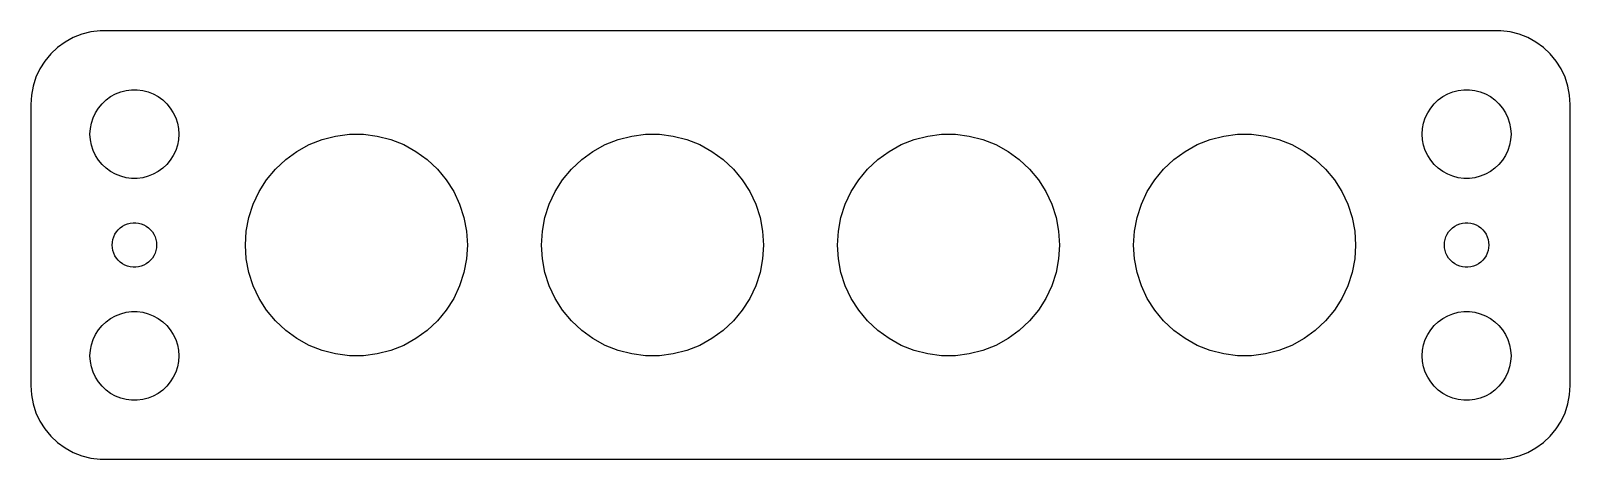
# Model space of a CAD drawing. Header units: metres. Extents: x -52 to 52, y 25 to 53.
import ezdxf

# ---------------------------------------------------------------- set-up
doc = ezdxf.new("R2010")
doc.units = ezdxf.units.M

msp = doc.modelspace()

# ---------------------------------------------------------------- linework, layer by layer
for p, q in [((-48.5451, 53.2553), (-49.1289, 53.0241)), ((-47.9369, 53.4114), (-48.5451, 53.2553)), ((-47.3139, 53.4901), (-47.9369, 53.4114)), ((47.3139, 53.4901), (-47.3139, 53.4901)), ((47.9369, 53.4114), (47.3139, 53.4901)), ((48.5451, 53.2553), (47.9369, 53.4114)), ((49.1289, 53.0241), (48.5451, 53.2553)), ((-50.1871, 52.3526), (-50.6448, 51.9227)), ((-49.6791, 52.7216), (-50.1871, 52.3526)), ((-49.1289, 53.0241), (-49.6791, 52.7216)), ((49.6791, 52.7216), (49.1289, 53.0241)), ((50.1871, 52.3526), (49.6791, 52.7216)), ((50.6448, 51.9227), (50.1871, 52.3526)), ((-51.0451, 51.4389), (-51.3815, 50.9088)), ((-50.6448, 51.9227), (-51.0451, 51.4389)), ((51.0451, 51.4389), (50.6448, 51.9227)), ((51.3815, 50.9088), (51.0451, 51.4389)), ((-51.6489, 50.3406), (-51.8429, 49.7434)), ((-51.3815, 50.9088), (-51.6489, 50.3406)), ((51.6489, 50.3406), (51.3815, 50.9088)), ((51.8429, 49.7434), (51.6489, 50.3406)), ((-51.9606, 49.1267), (-52, 48.5)), ((-51.8429, 49.7434), (-51.9606, 49.1267)), ((-46.9123, 48.8115), (-46.6075, 49.033)), ((-46.6075, 49.033), (-46.2773, 49.2145)), ((-46.2773, 49.2145), (-45.927, 49.3532)), ((-45.927, 49.3532), (-45.5621, 49.4469)), ((-45.5621, 49.4469), (-45.1884, 49.4941)), ((-45.1884, 49.4941), (-44.8116, 49.4941)), ((-44.8116, 49.4941), (-44.4379, 49.4469)), ((-44.4379, 49.4469), (-44.0729, 49.3532)), ((-44.0729, 49.3532), (-43.7227, 49.2145)), ((-43.7227, 49.2145), (-43.3925, 49.033)), ((-43.3925, 49.033), (-43.0877, 48.8115)), ((43.0877, 48.8115), (43.3925, 49.033)), ((43.3925, 49.033), (43.7227, 49.2145)), ((43.7227, 49.2145), (44.0729, 49.3532)), ((44.0729, 49.3532), (44.4379, 49.4469)), ((44.4379, 49.4469), (44.8116, 49.4941)), ((44.8116, 49.4941), (45.1884, 49.4941)), ((45.1884, 49.4941), (45.5621, 49.4469)), ((45.5621, 49.4469), (45.927, 49.3532)), ((45.927, 49.3532), (46.2773, 49.2145)), ((46.2773, 49.2145), (46.6075, 49.033)), ((46.6075, 49.033), (46.9123, 48.8115)), ((51.9606, 49.1267), (51.8429, 49.7434)), ((52, 48.5), (51.9606, 49.1267)), ((-52, 48.5), (-52, 29.5)), ((-47.7893, 47.6044), (-47.6289, 47.9453)), ((-47.6289, 47.9453), (-47.427, 48.2634)), ((-47.427, 48.2634), (-47.1869, 48.5536)), ((-47.1869, 48.5536), (-46.9123, 48.8115)), ((-43.0877, 48.8115), (-42.8131, 48.5536)), ((-42.8131, 48.5536), (-42.5729, 48.2634)), ((-42.5729, 48.2634), (-42.3711, 47.9453)), ((-42.3711, 47.9453), (-42.2107, 47.6044)), ((42.2107, 47.6044), (42.3711, 47.9453)), ((42.3711, 47.9453), (42.5729, 48.2634)), ((42.5729, 48.2634), (42.8131, 48.5536)), ((42.8131, 48.5536), (43.0877, 48.8115)), ((46.9123, 48.8115), (47.1869, 48.5536)), ((47.1869, 48.5536), (47.427, 48.2634)), ((47.427, 48.2634), (47.6289, 47.9453)), ((47.6289, 47.9453), (47.7893, 47.6044)), ((52, 29.5), (52, 48.5)), ((-48, 46.5), (-47.9763, 46.876)), ((-47.9763, 46.876), (-47.9057, 47.2461)), ((-47.9057, 47.2461), (-47.7893, 47.6044)), ((-42.2107, 47.6044), (-42.0942, 47.2461)), ((-42.0942, 47.2461), (-42.0237, 46.876)), ((-42.0237, 46.876), (-42, 46.5)), ((42, 46.5), (42.0237, 46.876)), ((42.0237, 46.876), (42.0942, 47.2461)), ((42.0942, 47.2461), (42.2107, 47.6044)), ((47.7893, 47.6044), (47.9057, 47.2461)), ((47.9057, 47.2461), (47.9763, 46.876)), ((47.9763, 46.876), (48, 46.5)), ((-47.9763, 46.124), (-48, 46.5)), ((-47.9057, 45.7539), (-47.9763, 46.124)), ((-42.0237, 46.124), (-42.0942, 45.7539)), ((-42, 46.5), (-42.0237, 46.124)), ((-34.0187, 45.3325), (-33.1933, 45.7862)), ((-33.1933, 45.7862), (-32.3176, 46.1329)), ((-32.3176, 46.1329), (-31.4053, 46.3671)), ((-31.4053, 46.3671), (-30.4709, 46.4852)), ((-30.4709, 46.4852), (-29.5291, 46.4852)), ((-29.5291, 46.4852), (-28.5946, 46.3671)), ((-28.5946, 46.3671), (-27.6824, 46.1329)), ((-27.6824, 46.1329), (-26.8067, 45.7862)), ((-26.8067, 45.7862), (-25.9813, 45.3325)), ((-14.0187, 45.3325), (-13.1933, 45.7862)), ((-13.1933, 45.7862), (-12.3176, 46.1329)), ((-12.3176, 46.1329), (-11.4053, 46.3671)), ((-11.4053, 46.3671), (-10.4709, 46.4852)), ((-10.4709, 46.4852), (-9.52907, 46.4852)), ((-9.52907, 46.4852), (-8.59464, 46.3671)), ((-8.59464, 46.3671), (-7.68236, 46.1329)), ((-7.68236, 46.1329), (-6.80664, 45.7862)), ((-6.80664, 45.7862), (-5.98129, 45.3325)), ((5.98129, 45.3325), (6.80664, 45.7862)), ((6.80664, 45.7862), (7.68236, 46.1329)), ((7.68236, 46.1329), (8.59464, 46.3671)), ((8.59464, 46.3671), (9.52907, 46.4852)), ((9.52907, 46.4852), (10.4709, 46.4852)), ((10.4709, 46.4852), (11.4053, 46.3671)), ((11.4053, 46.3671), (12.3176, 46.1329)), ((12.3176, 46.1329), (13.1933, 45.7862)), ((13.1933, 45.7862), (14.0187, 45.3325)), ((25.9813, 45.3325), (26.8067, 45.7862)), ((26.8067, 45.7862), (27.6824, 46.1329)), ((27.6824, 46.1329), (28.5946, 46.3671)), ((28.5946, 46.3671), (29.5291, 46.4852)), ((29.5291, 46.4852), (30.4709, 46.4852)), ((30.4709, 46.4852), (31.4053, 46.3671)), ((31.4053, 46.3671), (32.3176, 46.1329)), ((32.3176, 46.1329), (33.1933, 45.7862)), ((33.1933, 45.7862), (34.0187, 45.3325)), ((42.0237, 46.124), (42, 46.5)), ((42.0942, 45.7539), (42.0237, 46.124)), ((47.9763, 46.124), (47.9057, 45.7539)), ((48, 46.5), (47.9763, 46.124)), ((-47.7893, 45.3956), (-47.9057, 45.7539)), ((-47.6289, 45.0547), (-47.7893, 45.3956)), ((-47.427, 44.7366), (-47.6289, 45.0547)), ((-47.1869, 44.4464), (-47.427, 44.7366)), ((-42.5729, 44.7366), (-42.8131, 44.4464)), ((-42.3711, 45.0547), (-42.5729, 44.7366)), ((-42.2107, 45.3956), (-42.3711, 45.0547)), ((-42.0942, 45.7539), (-42.2107, 45.3956)), ((-35.4673, 44.1341), (-34.7807, 44.7788)), ((-34.7807, 44.7788), (-34.0187, 45.3325)), ((-25.9813, 45.3325), (-25.2193, 44.7788)), ((-25.2193, 44.7788), (-24.5327, 44.1341)), ((-15.4673, 44.1341), (-14.7807, 44.7788)), ((-14.7807, 44.7788), (-14.0187, 45.3325)), ((-5.98129, 45.3325), (-5.21931, 44.7788)), ((-5.21931, 44.7788), (-4.53273, 44.1341)), ((4.53273, 44.1341), (5.21931, 44.7788)), ((5.21931, 44.7788), (5.98129, 45.3325)), ((14.0187, 45.3325), (14.7807, 44.7788)), ((14.7807, 44.7788), (15.4673, 44.1341)), ((24.5327, 44.1341), (25.2193, 44.7788)), ((25.2193, 44.7788), (25.9813, 45.3325)), ((34.0187, 45.3325), (34.7807, 44.7788)), ((34.7807, 44.7788), (35.4673, 44.1341)), ((42.2107, 45.3956), (42.0942, 45.7539)), ((42.3711, 45.0547), (42.2107, 45.3956)), ((42.5729, 44.7366), (42.3711, 45.0547)), ((42.8131, 44.4464), (42.5729, 44.7366)), ((47.427, 44.7366), (47.1869, 44.4464)), ((47.6289, 45.0547), (47.427, 44.7366)), ((47.7893, 45.3956), (47.6289, 45.0547)), ((47.9057, 45.7539), (47.7893, 45.3956)), ((-46.9123, 44.1884), (-47.1869, 44.4464)), ((-46.6075, 43.967), (-46.9123, 44.1884)), ((-46.2773, 43.7855), (-46.6075, 43.967)), ((-45.927, 43.6468), (-46.2773, 43.7855)), ((-43.7227, 43.7855), (-44.0729, 43.6468)), ((-43.3925, 43.967), (-43.7227, 43.7855)), ((-43.0877, 44.1884), (-43.3925, 43.967)), ((-42.8131, 44.4464), (-43.0877, 44.1884)), ((-36.0676, 43.4084), (-35.4673, 44.1341)), ((-24.5327, 44.1341), (-23.9324, 43.4084)), ((-16.0676, 43.4084), (-15.4673, 44.1341)), ((-4.53273, 44.1341), (-3.93236, 43.4084)), ((3.93236, 43.4084), (4.53273, 44.1341)), ((15.4673, 44.1341), (16.0676, 43.4084)), ((23.9324, 43.4084), (24.5327, 44.1341)), ((35.4673, 44.1341), (36.0676, 43.4084)), ((43.0877, 44.1884), (42.8131, 44.4464)), ((43.3925, 43.967), (43.0877, 44.1884)), ((43.7227, 43.7855), (43.3925, 43.967)), ((44.0729, 43.6468), (43.7227, 43.7855)), ((46.2773, 43.7855), (45.927, 43.6468)), ((46.6075, 43.967), (46.2773, 43.7855)), ((46.9123, 44.1884), (46.6075, 43.967)), ((47.1869, 44.4464), (46.9123, 44.1884)), ((-45.5621, 43.5531), (-45.927, 43.6468)), ((-45.1884, 43.5059), (-45.5621, 43.5531)), ((-44.8116, 43.5059), (-45.1884, 43.5059)), ((-44.4379, 43.5531), (-44.8116, 43.5059)), ((-44.0729, 43.6468), (-44.4379, 43.5531)), ((-36.5723, 42.6131), (-36.0676, 43.4084)), ((-23.9324, 43.4084), (-23.4277, 42.6131)), ((-16.5723, 42.6131), (-16.0676, 43.4084)), ((-3.93236, 43.4084), (-3.42769, 42.6131)), ((3.42769, 42.6131), (3.93236, 43.4084)), ((16.0676, 43.4084), (16.5723, 42.6131)), ((23.4277, 42.6131), (23.9324, 43.4084)), ((36.0676, 43.4084), (36.5723, 42.6131)), ((44.4379, 43.5531), (44.0729, 43.6468)), ((44.8116, 43.5059), (44.4379, 43.5531)), ((45.1884, 43.5059), (44.8116, 43.5059)), ((45.5621, 43.5531), (45.1884, 43.5059)), ((45.927, 43.6468), (45.5621, 43.5531)), ((-37.2644, 40.8652), (-36.9733, 41.7609)), ((-36.9733, 41.7609), (-36.5723, 42.6131)), ((-23.4277, 42.6131), (-23.0267, 41.7609)), ((-23.0267, 41.7609), (-22.7356, 40.8652)), ((-17.2644, 40.8652), (-16.9733, 41.7609)), ((-16.9733, 41.7609), (-16.5723, 42.6131)), ((-3.42769, 42.6131), (-3.02667, 41.7609)), ((-3.02667, 41.7609), (-2.73563, 40.8652)), ((2.73563, 40.8652), (3.02667, 41.7609)), ((3.02667, 41.7609), (3.42769, 42.6131)), ((16.5723, 42.6131), (16.9733, 41.7609)), ((16.9733, 41.7609), (17.2644, 40.8652)), ((22.7356, 40.8652), (23.0267, 41.7609)), ((23.0267, 41.7609), (23.4277, 42.6131)), ((36.5723, 42.6131), (36.9733, 41.7609)), ((36.9733, 41.7609), (37.2644, 40.8652)), ((-37.4409, 39.94), (-37.2644, 40.8652)), ((-22.7356, 40.8652), (-22.5591, 39.94)), ((-17.4409, 39.94), (-17.2644, 40.8652)), ((-2.73563, 40.8652), (-2.55913, 39.94)), ((2.55913, 39.94), (2.73563, 40.8652)), ((17.2644, 40.8652), (17.4409, 39.94)), ((22.5591, 39.94), (22.7356, 40.8652)), ((37.2644, 40.8652), (37.4409, 39.94)), ((-46.4529, 39.373), (-46.3947, 39.5522)), ((-46.3947, 39.5522), (-46.3145, 39.7226)), ((-46.3145, 39.7226), (-46.2135, 39.8817)), ((-46.2135, 39.8817), (-46.0934, 40.0268)), ((-46.0934, 40.0268), (-45.9561, 40.1558)), ((-45.9561, 40.1558), (-45.8037, 40.2665)), ((-45.8037, 40.2665), (-45.6387, 40.3572)), ((-45.6387, 40.3572), (-45.4635, 40.4266)), ((-45.4635, 40.4266), (-45.2811, 40.4734)), ((-45.2811, 40.4734), (-45.0942, 40.497)), ((-45.0942, 40.497), (-44.9058, 40.497)), ((-44.9058, 40.497), (-44.7189, 40.4734)), ((-44.7189, 40.4734), (-44.5365, 40.4266)), ((-44.5365, 40.4266), (-44.3613, 40.3572)), ((-44.3613, 40.3572), (-44.1963, 40.2665)), ((-44.1963, 40.2665), (-44.0439, 40.1558)), ((-44.0439, 40.1558), (-43.9065, 40.0268)), ((-43.9065, 40.0268), (-43.7865, 39.8817)), ((-43.7865, 39.8817), (-43.6855, 39.7226)), ((-43.6855, 39.7226), (-43.6053, 39.5522)), ((-43.6053, 39.5522), (-43.5471, 39.373)), ((-37.5, 39), (-37.4409, 39.94)), ((-22.5591, 39.94), (-22.5, 39)), ((-17.5, 39), (-17.4409, 39.94)), ((-2.55913, 39.94), (-2.5, 39)), ((2.5, 39), (2.55913, 39.94)), ((17.4409, 39.94), (17.5, 39)), ((22.5, 39), (22.5591, 39.94)), ((37.4409, 39.94), (37.5, 39)), ((43.5471, 39.373), (43.6053, 39.5522)), ((43.6053, 39.5522), (43.6855, 39.7226)), ((43.6855, 39.7226), (43.7865, 39.8817)), ((43.7865, 39.8817), (43.9065, 40.0268)), ((43.9065, 40.0268), (44.0439, 40.1558)), ((44.0439, 40.1558), (44.1963, 40.2665)), ((44.1963, 40.2665), (44.3613, 40.3572)), ((44.3613, 40.3572), (44.5365, 40.4266)), ((44.5365, 40.4266), (44.7189, 40.4734)), ((44.7189, 40.4734), (44.9058, 40.497)), ((44.9058, 40.497), (45.0942, 40.497)), ((45.0942, 40.497), (45.2811, 40.4734)), ((45.2811, 40.4734), (45.4635, 40.4266)), ((45.4635, 40.4266), (45.6387, 40.3572)), ((45.6387, 40.3572), (45.8037, 40.2665)), ((45.8037, 40.2665), (45.9561, 40.1558)), ((45.9561, 40.1558), (46.0934, 40.0268)), ((46.0934, 40.0268), (46.2135, 39.8817)), ((46.2135, 39.8817), (46.3145, 39.7226)), ((46.3145, 39.7226), (46.3947, 39.5522)), ((46.3947, 39.5522), (46.4529, 39.373)), ((-46.5, 39), (-46.4882, 39.188)), ((-46.4882, 38.812), (-46.5, 39)), ((-46.4882, 39.188), (-46.4529, 39.373)), ((-46.4529, 38.627), (-46.4882, 38.812)), ((-46.3947, 38.4478), (-46.4529, 38.627)), ((-43.5471, 38.627), (-43.6053, 38.4478)), ((-43.5471, 39.373), (-43.5118, 39.188)), ((-43.5118, 38.812), (-43.5471, 38.627)), ((-43.5118, 39.188), (-43.5, 39)), ((-43.5, 39), (-43.5118, 38.812)), ((-37.4409, 38.06), (-37.5, 39)), ((-22.5, 39), (-22.5591, 38.06)), ((-17.4409, 38.06), (-17.5, 39)), ((-2.5, 39), (-2.55913, 38.06)), ((2.55913, 38.06), (2.5, 39)), ((17.5, 39), (17.4409, 38.06)), ((22.5591, 38.06), (22.5, 39)), ((37.5, 39), (37.4409, 38.06)), ((43.5, 39), (43.5118, 39.188)), ((43.5118, 38.812), (43.5, 39)), ((43.5118, 39.188), (43.5471, 39.373)), ((43.5471, 38.627), (43.5118, 38.812)), ((43.6053, 38.4478), (43.5471, 38.627)), ((46.4529, 38.627), (46.3947, 38.4478)), ((46.4529, 39.373), (46.4882, 39.188)), ((46.4882, 38.812), (46.4529, 38.627)), ((46.4882, 39.188), (46.5, 39)), ((46.5, 39), (46.4882, 38.812)), ((-46.3145, 38.2774), (-46.3947, 38.4478)), ((-46.2135, 38.1183), (-46.3145, 38.2774)), ((-46.0934, 37.9732), (-46.2135, 38.1183)), ((-45.9561, 37.8442), (-46.0934, 37.9732)), ((-45.8037, 37.7335), (-45.9561, 37.8442)), ((-45.6387, 37.6428), (-45.8037, 37.7335)), ((-45.4635, 37.5734), (-45.6387, 37.6428)), ((-45.2811, 37.5266), (-45.4635, 37.5734)), ((-45.0942, 37.503), (-45.2811, 37.5266)), ((-44.9058, 37.503), (-45.0942, 37.503)), ((-44.7189, 37.5266), (-44.9058, 37.503)), ((-44.5365, 37.5734), (-44.7189, 37.5266)), ((-44.3613, 37.6428), (-44.5365, 37.5734)), ((-44.1963, 37.7335), (-44.3613, 37.6428)), ((-44.0439, 37.8442), (-44.1963, 37.7335)), ((-43.9065, 37.9732), (-44.0439, 37.8442)), ((-43.7865, 38.1183), (-43.9065, 37.9732)), ((-43.6855, 38.2774), (-43.7865, 38.1183)), ((-43.6053, 38.4478), (-43.6855, 38.2774)), ((-37.2644, 37.1348), (-37.4409, 38.06)), ((-22.5591, 38.06), (-22.7356, 37.1348)), ((-17.2644, 37.1348), (-17.4409, 38.06)), ((-2.55913, 38.06), (-2.73563, 37.1348)), ((2.73563, 37.1348), (2.55913, 38.06)), ((17.4409, 38.06), (17.2644, 37.1348)), ((22.7356, 37.1348), (22.5591, 38.06)), ((37.4409, 38.06), (37.2644, 37.1348)), ((43.6855, 38.2774), (43.6053, 38.4478)), ((43.7865, 38.1183), (43.6855, 38.2774)), ((43.9065, 37.9732), (43.7865, 38.1183)), ((44.0439, 37.8442), (43.9065, 37.9732)), ((44.1963, 37.7335), (44.0439, 37.8442)), ((44.3613, 37.6428), (44.1963, 37.7335)), ((44.5365, 37.5734), (44.3613, 37.6428)), ((44.7189, 37.5266), (44.5365, 37.5734)), ((44.9058, 37.503), (44.7189, 37.5266)), ((45.0942, 37.503), (44.9058, 37.503)), ((45.2811, 37.5266), (45.0942, 37.503)), ((45.4635, 37.5734), (45.2811, 37.5266)), ((45.6387, 37.6428), (45.4635, 37.5734)), ((45.8037, 37.7335), (45.6387, 37.6428)), ((45.9561, 37.8442), (45.8037, 37.7335)), ((46.0934, 37.9732), (45.9561, 37.8442)), ((46.2135, 38.1183), (46.0934, 37.9732)), ((46.3145, 38.2774), (46.2135, 38.1183)), ((46.3947, 38.4478), (46.3145, 38.2774)), ((-36.9733, 36.2391), (-37.2644, 37.1348)), ((-22.7356, 37.1348), (-23.0267, 36.2391)), ((-16.9733, 36.2391), (-17.2644, 37.1348)), ((-2.73563, 37.1348), (-3.02667, 36.2391)), ((3.02667, 36.2391), (2.73563, 37.1348)), ((17.2644, 37.1348), (16.9733, 36.2391)), ((23.0267, 36.2391), (22.7356, 37.1348)), ((37.2644, 37.1348), (36.9733, 36.2391)), ((-36.5723, 35.3869), (-36.9733, 36.2391)), ((-36.0676, 34.5916), (-36.5723, 35.3869)), ((-23.4277, 35.3869), (-23.9324, 34.5916)), ((-23.0267, 36.2391), (-23.4277, 35.3869)), ((-16.5723, 35.3869), (-16.9733, 36.2391)), ((-16.0676, 34.5916), (-16.5723, 35.3869)), ((-3.42769, 35.3869), (-3.93236, 34.5916)), ((-3.02667, 36.2391), (-3.42769, 35.3869)), ((3.42769, 35.3869), (3.02667, 36.2391)), ((3.93236, 34.5916), (3.42769, 35.3869)), ((16.5723, 35.3869), (16.0676, 34.5916)), ((16.9733, 36.2391), (16.5723, 35.3869)), ((23.4277, 35.3869), (23.0267, 36.2391)), ((23.9324, 34.5916), (23.4277, 35.3869)), ((36.5723, 35.3869), (36.0676, 34.5916)), ((36.9733, 36.2391), (36.5723, 35.3869)), ((-46.2773, 34.2145), (-45.927, 34.3532)), ((-45.927, 34.3532), (-45.5621, 34.4469)), ((-45.5621, 34.4469), (-45.1884, 34.4941)), ((-45.1884, 34.4941), (-44.8116, 34.4941)), ((-44.8116, 34.4941), (-44.4379, 34.4469)), ((-44.4379, 34.4469), (-44.0729, 34.3532)), ((-44.0729, 34.3532), (-43.7227, 34.2145)), ((-35.4673, 33.8659), (-36.0676, 34.5916)), ((-23.9324, 34.5916), (-24.5327, 33.8659)), ((-15.4673, 33.8659), (-16.0676, 34.5916)), ((-3.93236, 34.5916), (-4.53273, 33.8659)), ((4.53273, 33.8659), (3.93236, 34.5916)), ((16.0676, 34.5916), (15.4673, 33.8659)), ((24.5327, 33.8659), (23.9324, 34.5916)), ((36.0676, 34.5916), (35.4673, 33.8659)), ((43.7227, 34.2145), (44.0729, 34.3532)), ((44.0729, 34.3532), (44.4379, 34.4469)), ((44.4379, 34.4469), (44.8116, 34.4941)), ((44.8116, 34.4941), (45.1884, 34.4941)), ((45.1884, 34.4941), (45.5621, 34.4469)), ((45.5621, 34.4469), (45.927, 34.3532)), ((45.927, 34.3532), (46.2773, 34.2145)), ((-47.427, 33.2634), (-47.1869, 33.5536)), ((-47.1869, 33.5536), (-46.9123, 33.8116)), ((-46.9123, 33.8116), (-46.6075, 34.033)), ((-46.6075, 34.033), (-46.2773, 34.2145)), ((-43.7227, 34.2145), (-43.3925, 34.033)), ((-43.3925, 34.033), (-43.0877, 33.8116)), ((-43.0877, 33.8116), (-42.8131, 33.5536)), ((-42.8131, 33.5536), (-42.5729, 33.2634)), ((-34.7807, 33.2212), (-35.4673, 33.8659)), ((-24.5327, 33.8659), (-25.2193, 33.2212)), ((-14.7807, 33.2212), (-15.4673, 33.8659)), ((-4.53273, 33.8659), (-5.21931, 33.2212)), ((5.21931, 33.2212), (4.53273, 33.8659)), ((15.4673, 33.8659), (14.7807, 33.2212)), ((25.2193, 33.2212), (24.5327, 33.8659)), ((35.4673, 33.8659), (34.7807, 33.2212)), ((42.5729, 33.2634), (42.8131, 33.5536)), ((42.8131, 33.5536), (43.0877, 33.8116)), ((43.0877, 33.8116), (43.3925, 34.033)), ((43.3925, 34.033), (43.7227, 34.2145)), ((46.2773, 34.2145), (46.6075, 34.033)), ((46.6075, 34.033), (46.9123, 33.8116)), ((46.9123, 33.8116), (47.1869, 33.5536)), ((47.1869, 33.5536), (47.427, 33.2634)), ((-47.9763, 31.876), (-47.9057, 32.2461)), ((-47.9057, 32.2461), (-47.7893, 32.6044)), ((-47.7893, 32.6044), (-47.6289, 32.9453)), ((-47.6289, 32.9453), (-47.427, 33.2634)), ((-42.5729, 33.2634), (-42.3711, 32.9453)), ((-42.3711, 32.9453), (-42.2107, 32.6044)), ((-42.2107, 32.6044), (-42.0942, 32.2461)), ((-42.0942, 32.2461), (-42.0237, 31.876)), ((-34.0187, 32.6675), (-34.7807, 33.2212)), ((-33.1933, 32.2138), (-34.0187, 32.6675)), ((-25.9813, 32.6675), (-26.8067, 32.2138)), ((-25.2193, 33.2212), (-25.9813, 32.6675)), ((-14.0187, 32.6675), (-14.7807, 33.2212)), ((-13.1933, 32.2138), (-14.0187, 32.6675)), ((-5.98129, 32.6675), (-6.80664, 32.2138)), ((-5.21931, 33.2212), (-5.98129, 32.6675)), ((5.98129, 32.6675), (5.21931, 33.2212)), ((6.80664, 32.2138), (5.98129, 32.6675)), ((14.0187, 32.6675), (13.1933, 32.2138)), ((14.7807, 33.2212), (14.0187, 32.6675)), ((25.9813, 32.6675), (25.2193, 33.2212)), ((26.8067, 32.2138), (25.9813, 32.6675)), ((34.0187, 32.6675), (33.1933, 32.2138)), ((34.7807, 33.2212), (34.0187, 32.6675)), ((42.0237, 31.876), (42.0942, 32.2461)), ((42.0942, 32.2461), (42.2107, 32.6044)), ((42.2107, 32.6044), (42.3711, 32.9453)), ((42.3711, 32.9453), (42.5729, 33.2634)), ((47.427, 33.2634), (47.6289, 32.9453)), ((47.6289, 32.9453), (47.7893, 32.6044)), ((47.7893, 32.6044), (47.9057, 32.2461)), ((47.9057, 32.2461), (47.9763, 31.876)), ((-48, 31.5), (-47.9763, 31.876)), ((-47.9763, 31.124), (-48, 31.5)), ((-42.0237, 31.876), (-42, 31.5)), ((-42, 31.5), (-42.0237, 31.124)), ((-32.3176, 31.8671), (-33.1933, 32.2138)), ((-31.4053, 31.6329), (-32.3176, 31.8671)), ((-30.4709, 31.5148), (-31.4053, 31.6329)), ((-29.5291, 31.5148), (-30.4709, 31.5148)), ((-28.5946, 31.6329), (-29.5291, 31.5148)), ((-27.6824, 31.8671), (-28.5946, 31.6329)), ((-26.8067, 32.2138), (-27.6824, 31.8671)), ((-12.3176, 31.8671), (-13.1933, 32.2138)), ((-11.4053, 31.6329), (-12.3176, 31.8671)), ((-10.4709, 31.5148), (-11.4053, 31.6329)), ((-9.52907, 31.5148), (-10.4709, 31.5148)), ((-8.59464, 31.6329), (-9.52907, 31.5148)), ((-7.68236, 31.8671), (-8.59464, 31.6329)), ((-6.80664, 32.2138), (-7.68236, 31.8671)), ((7.68236, 31.8671), (6.80664, 32.2138)), ((8.59464, 31.6329), (7.68236, 31.8671)), ((9.52907, 31.5148), (8.59464, 31.6329)), ((10.4709, 31.5148), (9.52907, 31.5148)), ((11.4053, 31.6329), (10.4709, 31.5148)), ((12.3176, 31.8671), (11.4053, 31.6329)), ((13.1933, 32.2138), (12.3176, 31.8671)), ((27.6824, 31.8671), (26.8067, 32.2138)), ((28.5946, 31.6329), (27.6824, 31.8671)), ((29.5291, 31.5148), (28.5946, 31.6329)), ((30.4709, 31.5148), (29.5291, 31.5148)), ((31.4053, 31.6329), (30.4709, 31.5148)), ((32.3176, 31.8671), (31.4053, 31.6329)), ((33.1933, 32.2138), (32.3176, 31.8671)), ((42, 31.5), (42.0237, 31.876)), ((42.0237, 31.124), (42, 31.5)), ((47.9763, 31.876), (48, 31.5)), ((48, 31.5), (47.9763, 31.124)), ((-47.9057, 30.7539), (-47.9763, 31.124)), ((-47.7893, 30.3956), (-47.9057, 30.7539)), ((-47.6289, 30.0547), (-47.7893, 30.3956)), ((-42.2107, 30.3956), (-42.3711, 30.0547)), ((-42.0942, 30.7539), (-42.2107, 30.3956)), ((-42.0237, 31.124), (-42.0942, 30.7539)), ((42.0942, 30.7539), (42.0237, 31.124)), ((42.2107, 30.3956), (42.0942, 30.7539)), ((42.3711, 30.0547), (42.2107, 30.3956)), ((47.7893, 30.3956), (47.6289, 30.0547)), ((47.9057, 30.7539), (47.7893, 30.3956)), ((47.9763, 31.124), (47.9057, 30.7539)), ((-52, 29.5), (-51.9606, 28.8733)), ((-47.427, 29.7366), (-47.6289, 30.0547)), ((-47.1869, 29.4464), (-47.427, 29.7366)), ((-46.9123, 29.1885), (-47.1869, 29.4464)), ((-46.6075, 28.967), (-46.9123, 29.1885)), ((-43.0877, 29.1885), (-43.3925, 28.967)), ((-42.8131, 29.4464), (-43.0877, 29.1885)), ((-42.5729, 29.7366), (-42.8131, 29.4464)), ((-42.3711, 30.0547), (-42.5729, 29.7366)), ((42.5729, 29.7366), (42.3711, 30.0547)), ((42.8131, 29.4464), (42.5729, 29.7366)), ((43.0877, 29.1885), (42.8131, 29.4464)), ((43.3925, 28.967), (43.0877, 29.1885)), ((46.9123, 29.1885), (46.6075, 28.967)), ((47.1869, 29.4464), (46.9123, 29.1885)), ((47.427, 29.7366), (47.1869, 29.4464)), ((47.6289, 30.0547), (47.427, 29.7366)), ((51.9606, 28.8733), (52, 29.5)), ((-51.9606, 28.8733), (-51.8429, 28.2566)), ((-51.8429, 28.2566), (-51.6489, 27.6594)), ((-46.2773, 28.7855), (-46.6075, 28.967)), ((-45.927, 28.6468), (-46.2773, 28.7855)), ((-45.5621, 28.5531), (-45.927, 28.6468)), ((-45.1884, 28.5059), (-45.5621, 28.5531)), ((-44.8116, 28.5059), (-45.1884, 28.5059)), ((-44.4379, 28.5531), (-44.8116, 28.5059)), ((-44.0729, 28.6468), (-44.4379, 28.5531)), ((-43.7227, 28.7855), (-44.0729, 28.6468)), ((-43.3925, 28.967), (-43.7227, 28.7855)), ((43.7227, 28.7855), (43.3925, 28.967)), ((44.0729, 28.6468), (43.7227, 28.7855)), ((44.4379, 28.5531), (44.0729, 28.6468)), ((44.8116, 28.5059), (44.4379, 28.5531)), ((45.1884, 28.5059), (44.8116, 28.5059)), ((45.5621, 28.5531), (45.1884, 28.5059)), ((45.927, 28.6468), (45.5621, 28.5531)), ((46.2773, 28.7855), (45.927, 28.6468)), ((46.6075, 28.967), (46.2773, 28.7855)), ((51.6489, 27.6594), (51.8429, 28.2566)), ((51.8429, 28.2566), (51.9606, 28.8733)), ((-51.6489, 27.6594), (-51.3815, 27.0912)), ((-51.3815, 27.0912), (-51.0451, 26.5611)), ((51.0451, 26.5611), (51.3815, 27.0912)), ((51.3815, 27.0912), (51.6489, 27.6594)), ((-51.0451, 26.5611), (-50.6448, 26.0773)), ((-50.6448, 26.0773), (-50.1871, 25.6474)), ((50.1871, 25.6474), (50.6448, 26.0773)), ((50.6448, 26.0773), (51.0451, 26.5611)), ((-50.1871, 25.6474), (-49.6791, 25.2784)), ((-49.6791, 25.2784), (-49.1289, 24.9759)), ((-49.1289, 24.9759), (-48.5451, 24.7447)), ((48.5451, 24.7447), (49.1289, 24.9759)), ((49.1289, 24.9759), (49.6791, 25.2784)), ((49.6791, 25.2784), (50.1871, 25.6474)), ((-48.5451, 24.7447), (-47.9369, 24.5886)), ((-47.9369, 24.5886), (-47.3139, 24.5099)), ((-47.3139, 24.5099), (47.3139, 24.5099)), ((47.3139, 24.5099), (47.9369, 24.5886)), ((47.9369, 24.5886), (48.5451, 24.7447))]:
    msp.add_line(p, q)

doc.saveas('drawing.dxf')
